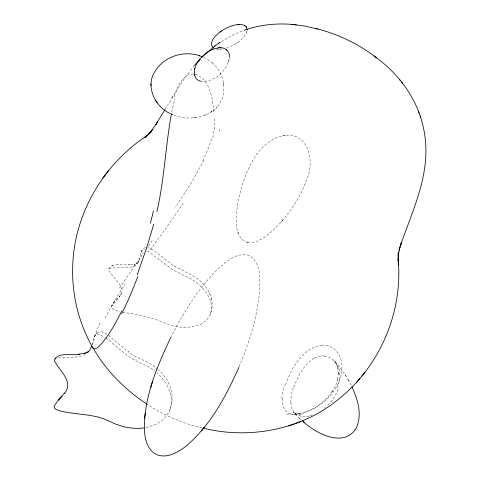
<?xml version="1.0" encoding="UTF-8"?>
<svg xmlns="http://www.w3.org/2000/svg" width="480" height="480" viewBox="0 0 480 480"><rect width="100%" height="100%" fill="white"/><g stroke="black" fill="none" stroke-linecap="round" stroke-linejoin="round"><path stroke-width="0.36" stroke-dasharray="2.4 1.8" d="M120.948 294.234L121.266 293.52L119.238 296.67L119.826 295.968C117.138 299.832 111.678 302.802 111.582 307.962L113.076 309.492L119.994 311.898M282.798 398.31C281.562 405.246 285.018 414.252 293.076 414.366M92.658 344.916L94.944 335.346L100.35 322.152M229.302 58.386C226.77 70.83 214.56 82.062 201.54 81.408M247.17 30.462L246.828 31.944M171.744 112.008L174.87 98.862M170.61 407.496L171.246 404.286A46.002 33.9 21.8 0 0 169.758 390.954L166.758 384.426L161.658 377.466A45.978 33.9 21.8 0 0 156.822 372.72M212.826 137.766L214.662 127.272L214.464 117.6M229.002 60.042L228.306 62.334M145.578 247.518C141.594 248.232 140.76 253.104 140.142 256.368C138.546 273.282 119.064 265.182 108.696 268.86L108.708 270.282C112.572 277.134 120.132 281.874 121.728 289.962C121.914 297.126 114.66 300.75 111.588 306.384M210.618 313.35L211.41 309.588A40.662 26.526 23.1 0 0 209.652 298.824L206.802 293.436L202.746 288.3A40.68 26.55 23.1 0 0 191.634 279.264L172.722 269.748L147.768 251.124M170.136 409.056C175.656 394.896 168.99 378.648 157.782 369.288M92.052 344.706C93.06 335.262 98.79 327.252 107.802 335.07M285.606 384.834C290.046 371.724 296.988 358.626 308.448 350.37M226.314 48.138C234.516 45.372 242.91 40.434 246.696 32.322M246.654 32.442L246.858 31.842M293.832 387.084C297.942 375.99 303.936 364.374 314.448 358.128M122.718 312.444C138.804 314.154 154.398 317.934 169.002 324.852A40.584 26.448 23.1 0 0 184.182 327.432L192.072 326.898L198.21 325.224A40.638 26.49 23.1 0 0 207.45 318.912C214.386 310.476 213.048 297.804 207.15 289.194C199.518 276.474 184.722 272.244 172.758 265.092L173.028 265.284L154.95 251.328L150.456 248.628L147.702 247.644M145.992 427.596L155.172 424.692A45.966 33.852 21.8 0 0 166.194 416.202L168.864 412.05L170.454 408.33M338.154 389.292C335.772 395.802 331.698 401.634 326.622 406.338M239.106 366.744C248.778 343.698 256.53 319.572 259.266 294.642C259.878 281.658 262.104 263.49 249.33 255.456C234.828 251.13 222.606 264.804 213.174 273.798C196.062 292.296 182.736 313.974 171.306 336.342M210.168 314.538L210.474 313.842M169.554 410.574L169.872 409.848M138.546 261.66L138.846 260.976L137.238 263.214L137.796 262.794L135.936 263.982L136.59 263.646L134.268 264.456L135.036 264.216L128.484 264.834L129.558 264.81C123.198 265.728 112.71 261.996 108.624 269.004M204.036 160.194L191.256 183.03L175.506 207.246M94.35 337.062L95.424 335.112L96.912 334.08L99.276 334.212L105.198 337.482M141.252 251.784L142.11 250.302L143.43 249.648L144.696 249.858M165.09 109.278L182.22 81.612L194.538 65.244M171.696 98.268L173.406 95.418M119.514 288.042L143.622 252.6M148.386 245.88L153.258 239.028M247.494 242.376C258.348 243.87 267.462 235.212 274.932 228.564C288.234 215.286 299.046 199.356 305.838 181.8C314.988 163.59 310.308 132.414 284.268 135.318M283.224 219.576L280.728 222.474L281.328 221.778M96.108 333.846L96.558 333.42M96.78 333.198L97.23 332.778M324.696 408.018L325.35 407.466M174.252 115.338C187.332 120.144 203.16 118.614 214.176 109.74L213.474 110.31L216.588 107.52L215.97 108.132C228.528 95.778 225.39 73.29 212.022 62.712M236.592 43.266L237 42.984M237.822 42.414L238.218 42.144M211.866 111.492L210.594 112.296L211.386 111.798M221.274 41.502L233.79 34.5L243.408 30.54M204.792 115.188L206.244 114.57M85.518 354.432C76.41 359.07 65.874 356.418 56.202 358.332M113.082 265.398L111.36 266.07M312.132 415.026L308.97 415.824M285.414 135.186C255.312 140.442 243.762 176.058 237.834 201.942C236.538 214.146 231.936 237.69 247.92 242.472M191.25 74.244L193.332 73.944M222.6 49.044L216.576 49.176M193.59 117.822L196.62 117.426M282.912 135.486L284.166 135.336M321.774 345.222C334.026 343.668 342.618 356.274 341.952 367.464C341.568 387.384 325.728 403.77 308.238 411.324A22.248 9.948 -24.8 0 1 302.886 413.172L301.998 413.442A20.556 9.318 -24.9 0 1 300.264 413.844M219.186 49.38L219.54 49.362M220.458 49.308L220.836 49.284M301.386 414.15L295.284 414.438L286.044 414.078M217.668 49.326L217.98 49.338M324.354 356.124C335.058 357.354 340.314 368.772 346.074 376.308M300.894 416.07L297.126 414.93L293.532 412.11L295.482 413.472L294.48 412.962L296.37 413.58L295.338 413.256L299.178 413.394L298.35 413.49C312.558 411.51 325.026 402.114 332.976 390.45L332.286 391.458L335.55 385.56L337.722 379.584L337.302 380.928L338.52 372.12L338.466 373.56L337.92 367.932L338.22 369.312L336.54 364.104L337.116 365.31L334.236 360.768L336.942 364.494L338.94 368.874M246.894 242.238L247.212 242.31M195.396 74.1C210.264 79.89 212.442 98.196 214.038 112.362M201.84 427.89C182.694 423.372 164.34 415.536 147.864 404.79M203.664 57.36L208.41 59.994L212.328 62.97M108.366 335.46L128.382 351.87L128.118 351.666C136.914 358.962 148.926 360.78 157.254 368.814M105.78 337.866L128.364 356.352L135.222 360.426L149.064 367.08A45.978 33.9 21.8 0 1 155.046 371.25M291.006 402.492C290.388 409.674 295.638 415.194 300.786 419.394M299.478 418.212L302.172 420.654M348.072 379.578L351.456 385.674M345.21 374.91L348.912 380.922M209.298 293.01L209.544 293.568M209.862 294.294L210.12 294.876M237.942 231.996L238.512 233.592M211.026 297.492L211.194 298.134M211.362 298.794L211.536 299.454M223.512 82.758L223.794 84.99M174.138 96.816A87.24 28.734 86.4 0 1 191.238 74.022M219.492 129.21A190.32 21.108 73.6 0 1 218.982 131.892M211.422 138.99A106.092 29.058 -51.5 0 1 202.398 161.226M183.174 203.256A112.332 11.31 -55 0 1 148.95 251.424M105.18 317.952A195.756 36.432 -48.7 0 1 125.064 284.13M305.232 416.544A14.058 6.684 -13.5 0 1 300.66 416.268M308.976 416.232A14.922 8.064 -14.9 0 1 305.208 416.664M290.724 402.63A87.654 44.388 -36 0 1 293.496 387.174M314.43 358.098A13.65 10.332 -24.4 0 1 322.254 355.962M322.272 355.908A14.478 10.254 -21.5 0 1 324.408 356.016M339.288 368.802A69.612 44.772 -14.3 0 1 336.45 389.166M300.348 413.658A20.736 9.456 -25 0 1 293.214 414.228M281.874 398.796A100.224 47.226 -39.1 0 1 284.418 385.278M308.532 350.478A20.988 13.026 -32.9 0 1 313.356 347.682A19.608 12.504 -33.1 0 1 321.732 345.348M335.394 362.268L334.962 361.746L335.808 362.802L335.394 362.268"/><path stroke-width="0.72" d="M170.406 113.658C154.38 106.584 144.354 84.618 156.204 69.678C165.456 56.004 184.236 50.436 199.68 55.8M150.924 85.704L150.948 83.82M229.404 57.33C230.292 51.534 224.652 46.74 219.06 47.79M398.262 257.076L398.046 261.126L398.67 252.39M171.012 336.93C157.014 366.438 143.316 398.22 144.516 431.532C145.152 440.238 148.032 450.66 156.672 454.614C167.436 458.982 178.86 451.902 187.014 445.326C210.918 424.578 226.194 395.904 238.842 367.35M144.624 418.26L145.152 413.346M398.58 253.026L398.142 256.212L399.942 246.846L399.12 250.452L401.538 242.19L400.416 245.604C412.14 211.602 429.192 177.156 425.376 140.172C424.044 126.486 420.096 113.058 413.742 100.854C404.46 82.902 390.45 67.584 373.992 55.938M220.416 31.746C216.012 35.016 208.146 42.144 213.156 47.766M197.76 62.214C193.266 67.764 192.09 79.71 201.09 81.318M171.468 113.448C165.54 145.998 164.358 179.316 156.912 211.614M194.604 69.618L194.88 68.508M153.786 224.22L146.73 247.596L137.19 274.89M150.768 387.498L152.502 381.834M91.65 346.008L90.258 349.212L88.284 352.11M121.872 310.848C115.41 323.322 108.864 336.162 99 346.35C95.676 349.854 92.418 350.136 90.996 344.466C78.282 320.922 71.874 293.994 72.69 267.246C73.722 214.074 103.626 163.68 148.032 134.958L144.828 137.562L151.098 131.856L148.26 134.556L151.548 130.98L149.028 133.824L152.43 129.618L150.228 132.6L157.524 121.884L155.688 124.938L164.832 109.698M198.162 61.596C201.738 56.226 206.886 51.846 212.844 49.338M197.406 62.766L198.492 61.074M203.19 428.178C249.066 439.47 300.168 430.038 337.266 400.224C378.954 367.752 402.534 313.932 398.358 261.27M64.302 393.63C74.268 382.098 59.748 370.95 54.51 361.182L54.582 359.412L55.662 358.692M54.9 358.68C60.93 351.918 72.078 355.974 79.68 354.192L78.648 354.294L85.23 353.172L84.396 353.376L87.354 352.146L86.748 352.566L88.23 351.504M108.846 170.202L102.828 178.074M202.116 429.996L204.15 427.488L201.384 430.89M356.628 382.254L359.934 378.3M361.806 376.05L365.13 372.084M57.24 401.646L54.27 405.942L54.348 407.874L56.034 409.452L59.136 410.73L68.328 412.62L89.994 415.374L98.388 417.132L104.616 419.172L115.86 424.188L122.412 426.354A45.942 33.816 21.8 0 0 139.89 428.298L144 427.92M62.16 396.282L57.672 401.136M58.026 400.11L64.536 393M194.538 65.244L200.166 59.232M201.684 57.624L205.956 53.466L215.742 45.36M221.214 31.176C226.176 27.786 231.87 25.218 237.888 24.564M220.02 32.028L221.622 30.888M218.868 43.14L220.044 42.3L214.53 46.224M213.888 48.942L219.462 47.748M212.724 49.386L214.08 48.87M294.9 423.63L300.426 421.668M288.57 425.91L293.904 424.014M244.032 30.324C259.662 24.738 276.552 22.968 293.046 24.504M217.962 47.898L218.31 47.868M238.848 24.492L242.178 24.666L244.428 25.386M237.51 24.588L239.208 24.468M219.996 47.736L220.398 47.742M220.512 47.742L220.932 47.748M291.414 24.348L304.224 25.932L317.628 28.986M294.726 24.666L296.268 24.81M315.918 28.524C338.004 33.972 358.872 44.112 376.86 58.032M201.426 56.424L201.72 56.532L199.266 55.65M171.66 114.258L172.932 114.816M244.674 25.512L246.102 26.628M244.278 25.308L244.812 25.584M147.276 404.394C125.184 389.844 105.9 370.59 92.82 347.514M303.252 421.632C315.81 433.41 344.118 448.404 356.184 428.154C362.544 414.966 357.744 399.384 352.008 386.88M226.29 49.548L226.908 50.076M302.172 420.654L304.56 422.814M246.276 26.838L247.218 29.61M246.042 26.556L246.33 26.898M399.42 79.362L400.368 80.544M401.706 82.23L402.702 83.478M155.58 100.368L157.14 102.63M418.602 111.6L419.088 112.95M420.126 115.896L420.63 117.306M92.814 347.508L92.64 346.356M194.358 74.166L194.514 75.066M398.166 252.942L398.46 265.56M137.748 276.612A112.644 23.592 -73 0 1 121.728 313.644M153.432 210.93A285.996 247.422 -71.9 0 1 150.342 223.362"/></g></svg>
